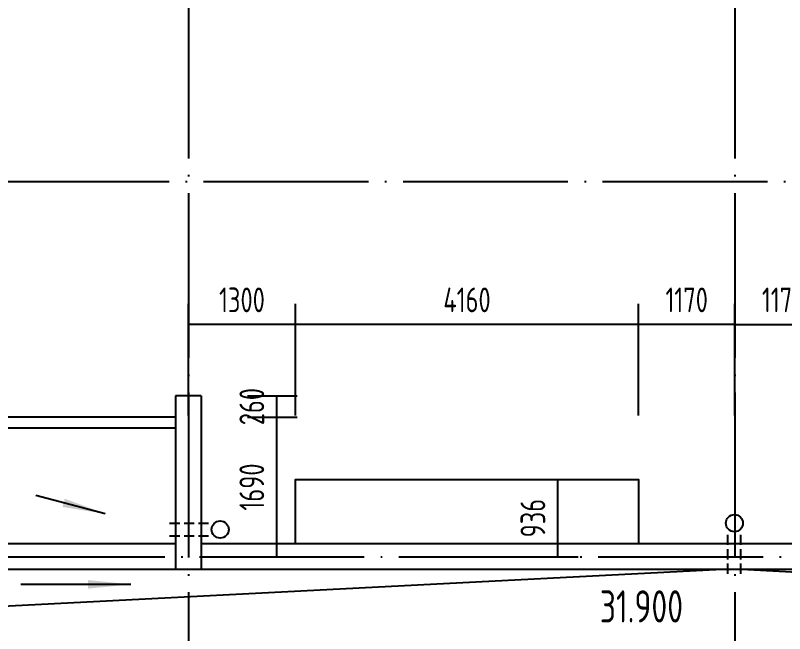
# Model space of a CAD drawing. Extents: x -726032 to 135930, y -151624 to 587044.
# Drawn here: x -601283 to -591951, y 512170 to 519666 of the extents above; entities that cross this region are included whole.
import ezdxf
from ezdxf.enums import TextEntityAlignment as Align

# ---------------------------------------------------------------- set-up
doc = ezdxf.new("R2010")
doc.units = 0
doc.header["$LTSCALE"] = 1000
doc.header["$MEASUREMENT"] = 0
doc.linetypes.add('DASH', pattern=[0.35, 0.25, -0.1])
doc.linetypes.add('DOTE', pattern=[2.42, 2, -0.2, 0.02, -0.2])
doc.layers.get('0').update_dxf_attribs({"linetype": 'CONTINUOUS'})
doc.layers.get('DEFPOINTS').update_dxf_attribs({"color": 1, "linetype": 'CONTINUOUS'})
for name, color, linetype in [('DOTE', 8, 'DOTE'), ('PUB_DIM', 245, 'CONTINUOUS'), ('ROOF', 4, 'CONTINUOUS'), ('排水', 245, 'CONTINUOUS'), ('雨水管', 20, 'CONTINUOUS')]:
    doc.layers.add(name, color=color, linetype=linetype)
doc.styles.add('DIM_FONT', font='isocp.shx', dxfattribs={"width": 0.8})
doc.dimstyles.new('DIMB', dxfattribs={"dimtxt": 300, "dimasz": 1, "dimexe": 250, "dimexo": 300, "dimgap": 150, "dimtad": 1, "dimdec": 0, "dimzin": 0, "dimdsep": 46, "dimtxsty": 'DIM_FONT', "dimcen": 0.09, "dimse2": 1, "dimclrt": 142, "dimadec": 0, "dimazin": 0, "dimtfac": 1, "dimtdec": 0, "dimtix": 1, "dimtmove": 2, "dimatfit": 3, "dimfxl": 1, "dimtolj": 1, "dimtzin": 0, "dimarcsym": 0})
doc.dimstyles.new('DIMN', dxfattribs={"dimtxt": 300, "dimasz": 1, "dimexe": 250, "dimexo": 300, "dimgap": 150, "dimtad": 1, "dimdec": 0, "dimzin": 0, "dimdsep": 46, "dimtxsty": 'DIM_FONT', "dimcen": 0.09, "dimclrt": 142, "dimadec": 0, "dimazin": 0, "dimtfac": 1, "dimtdec": 0, "dimtix": 1, "dimtmove": 2, "dimatfit": 3, "dimfxl": 1, "dimtolj": 1, "dimtzin": 0, "dimarcsym": 0})

# ---------------------------------------------------------------- blocks, each defined once
blk = doc.blocks.new('*D376')
at = {"layer": 'DEFPOINTS', "color": 0, "transparency": 16777216}
for p in [(-591383.9, 515916.5), (-592553.9, 514513.9), (-591383.9, 514513.9)]:
    blk.add_point(p, dxfattribs=at)
at = {"layer": 'PUB_DIM', "color": 0, "lineweight": -2, "transparency": 16777216}
for p, q in [((-592553.9, 514813.9), (-592553.9, 516166.5)), ((-591383.9, 514813.9), (-591383.9, 516166.5)), ((-592552.9, 515916.5), (-591384.9, 515916.5))]:
    blk.add_line(p, q, dxfattribs=at)
at = {"layer": 'PUB_DIM', "color": 0, "transparency": 16777216}
for points in [[(-592552.9, 515916.7), (-592552.9, 515916.3), (-592553.9, 515916.5)], [(-591384.9, 515916.7), (-591384.9, 515916.3), (-591383.9, 515916.5)]]:
    blk.add_solid(points, dxfattribs=at)
at = {"layer": 'PUB_DIM', "color": 142, "transparency": 16777216, "insert": (-591968.9, 516216.5), "char_height": 300, "attachment_point": 5, "style": 'DIM_FONT'}
blk.add_mtext('\\A1;1170', dxfattribs=at)
blk = doc.blocks.new('*D378')
at = {"layer": 'DEFPOINTS', "color": 0, "transparency": 16777216}
for p in [(-595531.1, 514038.4), (-595531.1, 513102.4), (-594704.7, 513102.4)]:
    blk.add_point(p, dxfattribs=at)
at = {"layer": 'PUB_DIM', "color": 0, "lineweight": -2, "transparency": 16777216}
for p, q in [((-595231.1, 514038.4), (-594454.7, 514038.4)), ((-594704.7, 514037.4), (-594704.7, 513103.4)), ((-595231.1, 513102.4), (-594454.7, 513102.4))]:
    blk.add_line(p, q, dxfattribs=at)
at = {"layer": 'PUB_DIM', "color": 0, "transparency": 16777216}
for points in [[(-594704.9, 514037.4), (-594704.5, 514037.4), (-594704.7, 514038.4)], [(-594704.9, 513103.4), (-594704.5, 513103.4), (-594704.7, 513102.4)]]:
    blk.add_solid(points, dxfattribs=at)
at = {"layer": 'PUB_DIM', "color": 142, "transparency": 16777216, "insert": (-595004.7, 513570.4), "char_height": 300, "attachment_point": 5, "rotation": 90, "style": 'DIM_FONT'}
blk.add_mtext('\\A1;936', dxfattribs=at)
blk = doc.blocks.new('*D379')
at = {"layer": 'DEFPOINTS', "color": 0, "transparency": 16777216}
for p in [(-599183.9, 515916.5), (-599183.9, 514513.9), (-597883.9, 514513.9)]:
    blk.add_point(p, dxfattribs=at)
at = {"layer": 'PUB_DIM', "color": 0, "lineweight": -2, "transparency": 16777216}
for p, q in [((-599183.9, 514813.9), (-599183.9, 516166.5)), ((-597883.9, 514813.9), (-597883.9, 516166.5)), ((-597884.9, 515916.5), (-599182.9, 515916.5))]:
    blk.add_line(p, q, dxfattribs=at)
at = {"layer": 'PUB_DIM', "color": 0, "transparency": 16777216}
for points in [[(-599182.9, 515916.7), (-599182.9, 515916.3), (-599183.9, 515916.5)], [(-597884.9, 515916.7), (-597884.9, 515916.3), (-597883.9, 515916.5)]]:
    blk.add_solid(points, dxfattribs=at)
at = {"layer": 'PUB_DIM', "color": 142, "transparency": 16777216, "insert": (-598533.9, 516216.5), "char_height": 300, "attachment_point": 5, "style": 'DIM_FONT'}
blk.add_mtext('\\A1;1300', dxfattribs=at)
blk = doc.blocks.new('*D380')
at = {"layer": 'DEFPOINTS', "color": 0, "transparency": 16777216}
for p in [(-598766.9, 515052.4), (-598766.9, 514792.4), (-598114.5, 514792.4)]:
    blk.add_point(p, dxfattribs=at)
at = {"layer": 'PUB_DIM', "color": 0, "lineweight": -2, "transparency": 16777216}
for p, q in [((-598466.9, 515052.4), (-597864.5, 515052.4)), ((-598114.5, 515053.4), (-598114.5, 515054.4)), ((-598114.5, 515052.4), (-598114.5, 514792.4)), ((-598466.9, 514792.4), (-597864.5, 514792.4)), ((-598114.5, 514791.4), (-598114.5, 514790.4))]:
    blk.add_line(p, q, dxfattribs=at)
at = {"layer": 'PUB_DIM', "color": 0, "transparency": 16777216}
for points in [[(-598114.7, 515053.4), (-598114.4, 515053.4), (-598114.5, 515052.4)], [(-598114.7, 514791.4), (-598114.4, 514791.4), (-598114.5, 514792.4)]]:
    blk.add_solid(points, dxfattribs=at)
at = {"layer": 'PUB_DIM', "color": 142, "transparency": 16777216, "insert": (-598414.6, 514922.4), "char_height": 300, "attachment_point": 5, "rotation": 90, "style": 'DIM_FONT'}
blk.add_mtext('\\A1;260', dxfattribs=at)
blk = doc.blocks.new('*D3529')
at = {"layer": 'DEFPOINTS', "color": 0, "transparency": 16777216}
for p in [(-598766.9, 514792.4), (-598766.9, 513102.4), (-598114.5, 513102.4)]:
    blk.add_point(p, dxfattribs=at)
at = {"layer": 'PUB_DIM', "color": 0, "lineweight": -2, "transparency": 16777216}
for p, q in [((-598466.9, 514792.4), (-597864.5, 514792.4)), ((-598114.5, 514791.4), (-598114.5, 513103.4))]:
    blk.add_line(p, q, dxfattribs=at)
at = {"layer": 'PUB_DIM', "color": 0, "transparency": 16777216}
for points in [[(-598114.7, 514791.4), (-598114.4, 514791.4), (-598114.5, 514792.4)], [(-598114.7, 513103.4), (-598114.4, 513103.4), (-598114.5, 513102.4)]]:
    blk.add_solid(points, dxfattribs=at)
at = {"layer": 'PUB_DIM', "color": 142, "transparency": 16777216, "insert": (-598414.5, 513947.4), "char_height": 300, "attachment_point": 5, "rotation": 90, "style": 'DIM_FONT'}
blk.add_mtext('\\A1;1690', dxfattribs=at)
blk = doc.blocks.new('*D384')
at = {"layer": 'DEFPOINTS', "color": 0, "transparency": 16777216}
for p in [(-597883.9, 515916.5), (-597883.9, 514513.9), (-593723.9, 514513.9)]:
    blk.add_point(p, dxfattribs=at)
at = {"layer": 'PUB_DIM', "color": 0, "lineweight": -2, "transparency": 16777216}
for p, q in [((-597883.9, 514813.9), (-597883.9, 516166.5)), ((-593723.9, 514813.9), (-593723.9, 516166.5)), ((-593724.9, 515916.5), (-597882.9, 515916.5))]:
    blk.add_line(p, q, dxfattribs=at)
at = {"layer": 'PUB_DIM', "color": 0, "transparency": 16777216}
for points in [[(-597882.9, 515916.7), (-597882.9, 515916.3), (-597883.9, 515916.5)], [(-593724.9, 515916.7), (-593724.9, 515916.3), (-593723.9, 515916.5)]]:
    blk.add_solid(points, dxfattribs=at)
at = {"layer": 'PUB_DIM', "color": 142, "transparency": 16777216, "insert": (-595803.9, 516216.5), "char_height": 300, "attachment_point": 5, "style": 'DIM_FONT'}
blk.add_mtext('\\A1;4160', dxfattribs=at)
blk = doc.blocks.new('*D385')
at = {"layer": 'DEFPOINTS', "color": 0, "transparency": 16777216}
for p in [(-593723.9, 515916.5), (-593723.9, 514513.9), (-592553.9, 514513.9)]:
    blk.add_point(p, dxfattribs=at)
at = {"layer": 'PUB_DIM', "color": 0, "lineweight": -2, "transparency": 16777216}
for p, q in [((-593723.9, 514813.9), (-593723.9, 516166.5)), ((-592553.9, 514813.9), (-592553.9, 516166.5)), ((-592554.9, 515916.5), (-593722.9, 515916.5))]:
    blk.add_line(p, q, dxfattribs=at)
at = {"layer": 'PUB_DIM', "color": 0, "transparency": 16777216}
for points in [[(-593722.9, 515916.7), (-593722.9, 515916.3), (-593723.9, 515916.5)], [(-592554.9, 515916.7), (-592554.9, 515916.3), (-592553.9, 515916.5)]]:
    blk.add_solid(points, dxfattribs=at)
at = {"layer": 'PUB_DIM', "color": 142, "transparency": 16777216, "insert": (-593138.9, 516216.5), "char_height": 300, "attachment_point": 5, "style": 'DIM_FONT'}
blk.add_mtext('\\A1;1170', dxfattribs=at)
blk = doc.blocks.new('_ARROW')
blk.add_solid([(0, 0), (-1, 0.1), (-1, -0.1)])

msp = doc.modelspace()

# ---------------------------------------------------------------- linework, layer by layer
at = {"layer": 'DOTE'}
for p, q in [((-599183.9, 522352), (-599183.9, 491880.4)), ((-592553.9, 522352), (-592553.9, 491880.4)), ((-615939.2, 517652.4), (-545333.8, 517652.4)), ((-615991.2, 513102.4), (-545333.8, 513102.4))]:
    msp.add_line(p, q, dxfattribs=at)
at = {"layer": 'ROOF'}
for p, q in [((-599339.9, 515052.4), (-599339.9, 512946.4)), ((-599027.9, 515052.4), (-599339.9, 515052.4)), ((-599027.9, 515052.4), (-599027.9, 512946.4)), ((-599339.9, 514792.4), (-601991.9, 514792.4)), ((-599339.9, 514662.4), (-601991.9, 514662.4)), ((-599339.9, 513258.4), (-602043.9, 513258.4)), ((-586079.9, 513258.4), (-599027.9, 513258.4)), ((-583063.9, 512946.4), (-602043.9, 512946.4))]:
    msp.add_line(p, q, dxfattribs=at)
msp.add_lwpolyline([(-597883.9, 513258.4), (-597883.9, 514038.4), (-593723.9, 514038.4), (-593723.9, 513258.4)], dxfattribs=at)
at = {"layer": '排水'}
for p, q in [((-592709.9, 512946.4), (-602043.9, 512467.7)), ((-592397.9, 512946.4), (-583414.9, 512485.7))]:
    msp.add_line(p, q, dxfattribs=at)
for points in [[(-600194.2, 513623), (-601034.3, 513844.3)], [(-599882.9, 512767.3), (-601217.8, 512767.3)]]:
    msp.add_lwpolyline(points, dxfattribs=at)
at = {"layer": '雨水管', "linetype": 'DASH', "ltscale": 0.5}
for p, q in [((-599412, 513509.8), (-598940.9, 513509.8)), ((-599412, 513353.8), (-598940.9, 513353.8)), ((-592637.9, 512894.9), (-592637.9, 513366.1)), ((-592481.9, 512894.9), (-592481.9, 513366.1))]:
    msp.add_line(p, q, dxfattribs=at)
at = {"layer": '雨水管'}
for centre in [(-598798, 513431.8), (-592559.9, 513509)]:
    msp.add_circle(centre, 104, dxfattribs=at)

# ---------------------------------------------------------------- block references
at = {"layer": '排水', "xscale": 520.0000000000002, "yscale": 520.0000000000002, "zscale": 520.0000000000002, "rotation": 345.2445299539996}
msp.add_blockref('_ARROW', (-600194.2, 513623), dxfattribs=at)
at = {"layer": '排水', "xscale": 520, "yscale": 520, "zscale": 520}
msp.add_blockref('_ARROW', (-599882.9, 512767.3), dxfattribs=at)

# ---------------------------------------------------------------- texts
at = {"layer": 'PUB_DIM', "style": 'DIM_FONT', "width": 0.8}
msp.add_text('31.900', height=390, dxfattribs=at).set_placement((-593688.1, 512500.3), align=Align.MIDDLE)

# ---------------------------------------------------------------- dimensions: what is measured, and where the dimension line sits
at = {"layer": 'PUB_DIM'}
for base, p1, p2, picture, middle in [((-599183.9, 515916.5), (-597883.9, 514513.9), (-599183.9, 514513.9), '*D379', (-598533.9, 516216.5)), ((-597883.9, 515916.5), (-593723.9, 514513.9), (-597883.9, 514513.9), '*D384', (-595803.9, 516216.5)), ((-593723.9, 515916.5), (-592553.9, 514513.9), (-593723.9, 514513.9), '*D385', (-593138.9, 516216.5)), ((-591383.9, 515916.5), (-592553.9, 514513.9), (-591383.9, 514513.9), '*D376', (-591968.9, 516216.5))]:
    dim = msp.add_linear_dim(base=base, p1=p1, p2=p2, dimstyle='DIMN', dxfattribs=at)
    dim.commit()
    dim.dimension.update_dxf_attribs({"geometry": picture, "text_midpoint": middle})
for base, p1, p2, dimstyle, picture, middle in [((-598114.5, 514792.4), (-598766.9, 515052.4), (-598766.9, 514792.4), 'DIMN', '*D380', (-598414.6, 514922.4)), ((-598114.5, 513102.4), (-598766.9, 514792.4), (-598766.9, 513102.4), 'DIMB', '*D3529', (-598414.5, 513947.4)), ((-594704.7, 513102.4), (-595531.1, 514038.4), (-595531.1, 513102.4), 'DIMN', '*D378', (-595004.7, 513570.4))]:
    dim = msp.add_linear_dim(base=base, p1=p1, p2=p2, angle=270, dimstyle=dimstyle, dxfattribs=at)
    dim.commit()
    dim.dimension.update_dxf_attribs({"geometry": picture, "text_midpoint": middle})

doc.saveas('drawing.dxf')
